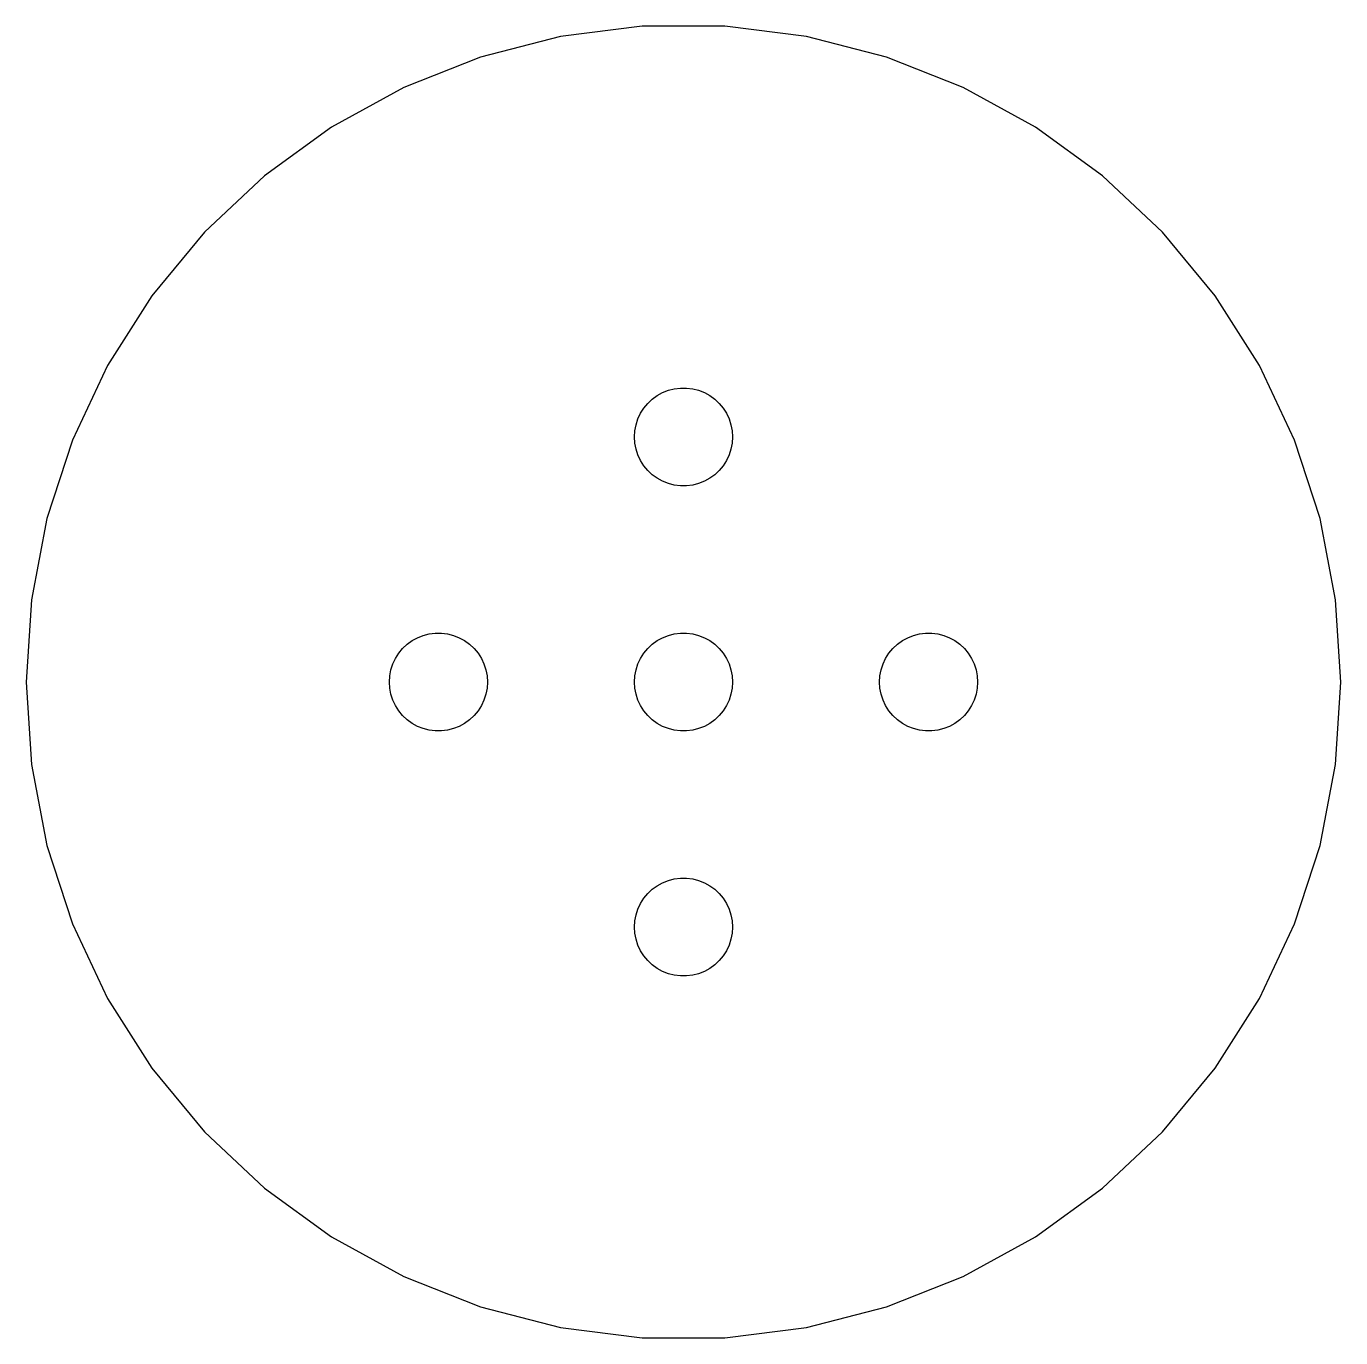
# Model space of a CAD drawing. Header units: metres. Extents: x -20 to 20, y 90 to 239.
# Drawn here: x -20.11 to 20.11, y 89.93 to 130.07 of the extents above; entities that cross this region are included whole.
import ezdxf

# ---------------------------------------------------------------- set-up
doc = ezdxf.new("R2010")
doc.units = ezdxf.units.M

msp = doc.modelspace()

# ---------------------------------------------------------------- linework, layer by layer
for p, q in [((-1.2626, 130.069), (-3.76791, 129.752)), ((1.2626, 130.069), (-1.2626, 130.069)), ((3.76791, 129.752), (1.2626, 130.069)), ((-3.76791, 129.752), (-6.21379, 129.124)), ((6.21379, 129.124), (3.76791, 129.752)), ((-6.21379, 129.124), (-8.56168, 128.195)), ((8.56168, 128.195), (6.21379, 129.124)), ((-8.56168, 128.195), (-10.7746, 126.978)), ((10.7746, 126.978), (8.56168, 128.195)), ((-10.7746, 126.978), (-12.8175, 125.494)), ((12.8175, 125.494), (10.7746, 126.978)), ((-12.8175, 125.494), (-14.6583, 123.765)), ((14.6583, 123.765), (12.8175, 125.494)), ((-14.6583, 123.765), (-16.2679, 121.819)), ((16.2679, 121.819), (14.6583, 123.765)), ((-16.2679, 121.819), (-17.621, 119.687)), ((17.621, 119.687), (16.2679, 121.819)), ((-17.621, 119.687), (-18.6962, 117.402)), ((18.6962, 117.402), (17.621, 119.687)), ((-1.09344, 118.527), (-0.956131, 118.656)), ((-0.956131, 118.656), (-0.803726, 118.766)), ((-0.803726, 118.766), (-0.638657, 118.857)), ((-0.638657, 118.857), (-0.463516, 118.927)), ((-0.463516, 118.927), (-0.281067, 118.973)), ((-0.281067, 118.973), (-0.094177, 118.997)), ((-0.094177, 118.997), (0.094177, 118.997)), ((0.094177, 118.997), (0.281067, 118.973)), ((0.281067, 118.973), (0.463516, 118.927)), ((0.463516, 118.927), (0.638657, 118.857)), ((0.638657, 118.857), (0.803726, 118.766)), ((0.803726, 118.766), (0.956131, 118.656)), ((0.956131, 118.656), (1.09344, 118.527)), ((-1.31445, 118.223), (-1.21352, 118.382)), ((-1.21352, 118.382), (-1.09344, 118.527)), ((1.09344, 118.527), (1.21352, 118.382)), ((1.21352, 118.382), (1.31445, 118.223)), ((-1.48816, 117.688), (-1.45287, 117.873)), ((-1.45287, 117.873), (-1.39465, 118.052)), ((-1.39465, 118.052), (-1.31445, 118.223)), ((1.31445, 118.223), (1.39465, 118.052)), ((1.39465, 118.052), (1.45287, 117.873)), ((1.45287, 117.873), (1.48816, 117.688)), ((-1.5, 117.5), (-1.48816, 117.688)), ((-1.48816, 117.312), (-1.5, 117.5)), ((1.48816, 117.688), (1.5, 117.5)), ((1.5, 117.5), (1.48816, 117.312)), ((-18.6962, 117.402), (-19.4765, 115.001)), ((-1.45287, 117.127), (-1.48816, 117.312)), ((-1.39465, 116.948), (-1.45287, 117.127)), ((1.45287, 117.127), (1.39465, 116.948)), ((1.48816, 117.312), (1.45287, 117.127)), ((19.4765, 115.001), (18.6962, 117.402)), ((-1.31445, 116.777), (-1.39465, 116.948)), ((-1.21352, 116.618), (-1.31445, 116.777)), ((1.31445, 116.777), (1.21352, 116.618)), ((1.39465, 116.948), (1.31445, 116.777)), ((-1.09344, 116.473), (-1.21352, 116.618)), ((-0.956131, 116.344), (-1.09344, 116.473)), ((-0.803726, 116.234), (-0.956131, 116.344)), ((-0.638657, 116.143), (-0.803726, 116.234)), ((0.803726, 116.234), (0.638657, 116.143)), ((0.956131, 116.344), (0.803726, 116.234)), ((1.09344, 116.473), (0.956131, 116.344)), ((1.21352, 116.618), (1.09344, 116.473)), ((-0.463516, 116.073), (-0.638657, 116.143)), ((-0.281067, 116.027), (-0.463516, 116.073)), ((-0.094177, 116.003), (-0.281067, 116.027)), ((0.094177, 116.003), (-0.094177, 116.003)), ((0.281067, 116.027), (0.094177, 116.003)), ((0.463516, 116.073), (0.281067, 116.027)), ((0.638657, 116.143), (0.463516, 116.073)), ((-19.4765, 115.001), (-19.9497, 112.52)), ((19.9497, 112.52), (19.4765, 115.001)), ((-19.9497, 112.52), (-20.1083, 110)), ((20.1083, 110), (19.9497, 112.52)), ((-8.13866, 111.357), (-7.96352, 111.427)), ((-7.96352, 111.427), (-7.78107, 111.473)), ((-7.78107, 111.473), (-7.59418, 111.497)), ((-7.59418, 111.497), (-7.40581, 111.497)), ((-7.40581, 111.497), (-7.21892, 111.473)), ((-7.21892, 111.473), (-7.03647, 111.427)), ((-7.03647, 111.427), (-6.86133, 111.357)), ((-0.638657, 111.357), (-0.463516, 111.427)), ((-0.463516, 111.427), (-0.281067, 111.473)), ((-0.281067, 111.473), (-0.094177, 111.497)), ((-0.094177, 111.497), (0.094177, 111.497)), ((0.094177, 111.497), (0.281067, 111.473)), ((0.281067, 111.473), (0.463516, 111.427)), ((0.463516, 111.427), (0.638657, 111.357)), ((6.86133, 111.357), (7.03647, 111.427)), ((7.03647, 111.427), (7.21892, 111.473)), ((7.21892, 111.473), (7.40581, 111.497)), ((7.40581, 111.497), (7.59418, 111.497)), ((7.59418, 111.497), (7.78107, 111.473)), ((7.78107, 111.473), (7.96352, 111.427)), ((7.96352, 111.427), (8.13866, 111.357)), ((-8.71352, 110.882), (-8.59344, 111.027)), ((-8.59344, 111.027), (-8.45613, 111.156)), ((-8.45613, 111.156), (-8.30373, 111.266)), ((-8.30373, 111.266), (-8.13866, 111.357)), ((-6.86133, 111.357), (-6.69626, 111.266)), ((-6.69626, 111.266), (-6.54385, 111.156)), ((-6.54385, 111.156), (-6.40654, 111.027)), ((-6.40654, 111.027), (-6.28647, 110.882)), ((-1.21352, 110.882), (-1.09344, 111.027)), ((-1.09344, 111.027), (-0.956131, 111.156)), ((-0.956131, 111.156), (-0.803726, 111.266)), ((-0.803726, 111.266), (-0.638657, 111.357)), ((0.638657, 111.357), (0.803726, 111.266)), ((0.803726, 111.266), (0.956131, 111.156)), ((0.956131, 111.156), (1.09344, 111.027)), ((1.09344, 111.027), (1.21352, 110.882)), ((6.28647, 110.882), (6.40654, 111.027)), ((6.40654, 111.027), (6.54385, 111.156)), ((6.54385, 111.156), (6.69626, 111.266)), ((6.69626, 111.266), (6.86133, 111.357)), ((8.13866, 111.357), (8.30373, 111.266)), ((8.30373, 111.266), (8.45613, 111.156)), ((8.45613, 111.156), (8.59344, 111.027)), ((8.59344, 111.027), (8.71352, 110.882)), ((-8.89465, 110.552), (-8.81445, 110.723)), ((-8.81445, 110.723), (-8.71352, 110.882)), ((-6.28647, 110.882), (-6.18553, 110.723)), ((-6.18553, 110.723), (-6.10533, 110.552)), ((-1.39465, 110.552), (-1.31445, 110.723)), ((-1.31445, 110.723), (-1.21352, 110.882)), ((1.21352, 110.882), (1.31445, 110.723)), ((1.31445, 110.723), (1.39465, 110.552)), ((6.10533, 110.552), (6.18553, 110.723)), ((6.18553, 110.723), (6.28647, 110.882)), ((8.71352, 110.882), (8.81445, 110.723)), ((8.81445, 110.723), (8.89465, 110.552)), ((-8.98816, 110.188), (-8.95287, 110.373)), ((-8.95287, 110.373), (-8.89465, 110.552)), ((-6.10533, 110.552), (-6.04712, 110.373)), ((-6.04712, 110.373), (-6.01183, 110.188)), ((-1.48816, 110.188), (-1.45287, 110.373)), ((-1.45287, 110.373), (-1.39465, 110.552)), ((1.39465, 110.552), (1.45287, 110.373)), ((1.45287, 110.373), (1.48816, 110.188)), ((6.01183, 110.188), (6.04712, 110.373)), ((6.04712, 110.373), (6.10533, 110.552)), ((8.89465, 110.552), (8.95287, 110.373)), ((8.95287, 110.373), (8.98816, 110.188)), ((-20.1083, 110), (-19.9497, 107.48)), ((-9, 110), (-8.98816, 110.188)), ((-8.98816, 109.812), (-9, 110)), ((-8.95287, 109.627), (-8.98816, 109.812)), ((-6.01183, 109.812), (-6.04712, 109.627)), ((-6.01183, 110.188), (-6, 110)), ((-6, 110), (-6.01183, 109.812)), ((-1.5, 110), (-1.48816, 110.188)), ((-1.48816, 109.812), (-1.5, 110)), ((-1.45287, 109.627), (-1.48816, 109.812)), ((1.48816, 109.812), (1.45287, 109.627)), ((1.48816, 110.188), (1.5, 110)), ((1.5, 110), (1.48816, 109.812)), ((6, 110), (6.01183, 110.188)), ((6.01183, 109.812), (6, 110)), ((6.04712, 109.627), (6.01183, 109.812)), ((8.98816, 109.812), (8.95287, 109.627)), ((8.98816, 110.188), (9, 110)), ((9, 110), (8.98816, 109.812)), ((19.9497, 107.48), (20.1083, 110)), ((-8.89465, 109.448), (-8.95287, 109.627)), ((-8.81445, 109.277), (-8.89465, 109.448)), ((-6.10533, 109.448), (-6.18553, 109.277)), ((-6.04712, 109.627), (-6.10533, 109.448)), ((-1.39465, 109.448), (-1.45287, 109.627)), ((-1.31445, 109.277), (-1.39465, 109.448)), ((1.39465, 109.448), (1.31445, 109.277)), ((1.45287, 109.627), (1.39465, 109.448)), ((6.10533, 109.448), (6.04712, 109.627)), ((6.18553, 109.277), (6.10533, 109.448)), ((8.89465, 109.448), (8.81445, 109.277)), ((8.95287, 109.627), (8.89465, 109.448)), ((-8.71352, 109.118), (-8.81445, 109.277)), ((-8.59344, 108.973), (-8.71352, 109.118)), ((-6.28647, 109.118), (-6.40654, 108.973)), ((-6.18553, 109.277), (-6.28647, 109.118)), ((-1.21352, 109.118), (-1.31445, 109.277)), ((-1.09344, 108.973), (-1.21352, 109.118)), ((1.21352, 109.118), (1.09344, 108.973)), ((1.31445, 109.277), (1.21352, 109.118)), ((6.28647, 109.118), (6.18553, 109.277)), ((6.40654, 108.973), (6.28647, 109.118)), ((8.71352, 109.118), (8.59344, 108.973)), ((8.81445, 109.277), (8.71352, 109.118)), ((-8.45613, 108.844), (-8.59344, 108.973)), ((-8.30373, 108.734), (-8.45613, 108.844)), ((-8.13866, 108.643), (-8.30373, 108.734)), ((-7.96352, 108.573), (-8.13866, 108.643)), ((-6.86133, 108.643), (-7.03647, 108.573)), ((-6.69626, 108.734), (-6.86133, 108.643)), ((-6.54385, 108.844), (-6.69626, 108.734)), ((-6.40654, 108.973), (-6.54385, 108.844)), ((-0.956131, 108.844), (-1.09344, 108.973)), ((-0.803726, 108.734), (-0.956131, 108.844)), ((-0.638657, 108.643), (-0.803726, 108.734)), ((-0.463516, 108.573), (-0.638657, 108.643)), ((0.638657, 108.643), (0.463516, 108.573)), ((0.803726, 108.734), (0.638657, 108.643)), ((0.956131, 108.844), (0.803726, 108.734)), ((1.09344, 108.973), (0.956131, 108.844)), ((6.54385, 108.844), (6.40654, 108.973)), ((6.69626, 108.734), (6.54385, 108.844)), ((6.86133, 108.643), (6.69626, 108.734)), ((7.03647, 108.573), (6.86133, 108.643)), ((8.13866, 108.643), (7.96352, 108.573)), ((8.30373, 108.734), (8.13866, 108.643)), ((8.45613, 108.844), (8.30373, 108.734)), ((8.59344, 108.973), (8.45613, 108.844)), ((-7.78107, 108.527), (-7.96352, 108.573)), ((-7.59418, 108.503), (-7.78107, 108.527)), ((-7.40581, 108.503), (-7.59418, 108.503)), ((-7.21892, 108.527), (-7.40581, 108.503)), ((-7.03647, 108.573), (-7.21892, 108.527)), ((-0.281067, 108.527), (-0.463516, 108.573)), ((-0.094177, 108.503), (-0.281067, 108.527)), ((0.094177, 108.503), (-0.094177, 108.503)), ((0.281067, 108.527), (0.094177, 108.503)), ((0.463516, 108.573), (0.281067, 108.527)), ((7.21892, 108.527), (7.03647, 108.573)), ((7.40581, 108.503), (7.21892, 108.527)), ((7.59418, 108.503), (7.40581, 108.503)), ((7.78107, 108.527), (7.59418, 108.503)), ((7.96352, 108.573), (7.78107, 108.527)), ((-19.9497, 107.48), (-19.4765, 104.999)), ((19.4765, 104.999), (19.9497, 107.48)), ((-19.4765, 104.999), (-18.6962, 102.598)), ((18.6962, 102.598), (19.4765, 104.999)), ((-0.956131, 103.656), (-0.803726, 103.766)), ((-0.803726, 103.766), (-0.638657, 103.857)), ((-0.638657, 103.857), (-0.463516, 103.927)), ((-0.463516, 103.927), (-0.281067, 103.973)), ((-0.281067, 103.973), (-0.094177, 103.997)), ((-0.094177, 103.997), (0.094177, 103.997)), ((0.094177, 103.997), (0.281067, 103.973)), ((0.281067, 103.973), (0.463516, 103.927)), ((0.463516, 103.927), (0.638657, 103.857)), ((0.638657, 103.857), (0.803726, 103.766)), ((0.803726, 103.766), (0.956131, 103.656)), ((-1.31445, 103.223), (-1.21352, 103.382)), ((-1.21352, 103.382), (-1.09344, 103.527)), ((-1.09344, 103.527), (-0.956131, 103.656)), ((0.956131, 103.656), (1.09344, 103.527)), ((1.09344, 103.527), (1.21352, 103.382)), ((1.21352, 103.382), (1.31445, 103.223)), ((-1.45287, 102.873), (-1.39465, 103.052)), ((-1.39465, 103.052), (-1.31445, 103.223)), ((1.31445, 103.223), (1.39465, 103.052)), ((1.39465, 103.052), (1.45287, 102.873)), ((-18.6962, 102.598), (-17.621, 100.313)), ((-1.5, 102.5), (-1.48816, 102.688)), ((-1.48816, 102.688), (-1.45287, 102.873)), ((1.45287, 102.873), (1.48816, 102.688)), ((1.48816, 102.688), (1.5, 102.5)), ((17.621, 100.313), (18.6962, 102.598)), ((-1.48816, 102.312), (-1.5, 102.5)), ((-1.45287, 102.127), (-1.48816, 102.312)), ((1.48816, 102.312), (1.45287, 102.127)), ((1.5, 102.5), (1.48816, 102.312)), ((-1.39465, 101.948), (-1.45287, 102.127)), ((-1.31445, 101.777), (-1.39465, 101.948)), ((-1.21352, 101.618), (-1.31445, 101.777)), ((1.31445, 101.777), (1.21352, 101.618)), ((1.39465, 101.948), (1.31445, 101.777)), ((1.45287, 102.127), (1.39465, 101.948)), ((-1.09344, 101.473), (-1.21352, 101.618)), ((-0.956131, 101.344), (-1.09344, 101.473)), ((1.09344, 101.473), (0.956131, 101.344)), ((1.21352, 101.618), (1.09344, 101.473)), ((-0.803726, 101.234), (-0.956131, 101.344)), ((-0.638657, 101.143), (-0.803726, 101.234)), ((-0.463516, 101.073), (-0.638657, 101.143)), ((-0.281067, 101.027), (-0.463516, 101.073)), ((-0.094177, 101.003), (-0.281067, 101.027)), ((0.094177, 101.003), (-0.094177, 101.003)), ((0.281067, 101.027), (0.094177, 101.003)), ((0.463516, 101.073), (0.281067, 101.027)), ((0.638657, 101.143), (0.463516, 101.073)), ((0.803726, 101.234), (0.638657, 101.143)), ((0.956131, 101.344), (0.803726, 101.234)), ((-17.621, 100.313), (-16.2679, 98.1807)), ((16.2679, 98.1807), (17.621, 100.313)), ((-16.2679, 98.1807), (-14.6583, 96.2349)), ((14.6583, 96.2349), (16.2679, 98.1807)), ((-14.6583, 96.2349), (-12.8175, 94.5063)), ((12.8175, 94.5063), (14.6583, 96.2349)), ((-12.8175, 94.5063), (-10.7746, 93.022)), ((10.7746, 93.022), (12.8175, 94.5063)), ((-10.7746, 93.022), (-8.56168, 91.8055)), ((8.56168, 91.8055), (10.7746, 93.022)), ((-8.56168, 91.8055), (-6.21379, 90.8759)), ((6.21379, 90.8759), (8.56168, 91.8055)), ((-6.21379, 90.8759), (-3.76791, 90.2479)), ((3.76791, 90.2479), (6.21379, 90.8759)), ((-3.76791, 90.2479), (-1.2626, 89.9314)), ((1.2626, 89.9314), (3.76791, 90.2479)), ((-1.2626, 89.9314), (1.2626, 89.9314))]:
    msp.add_line(p, q)

doc.saveas('drawing.dxf')
